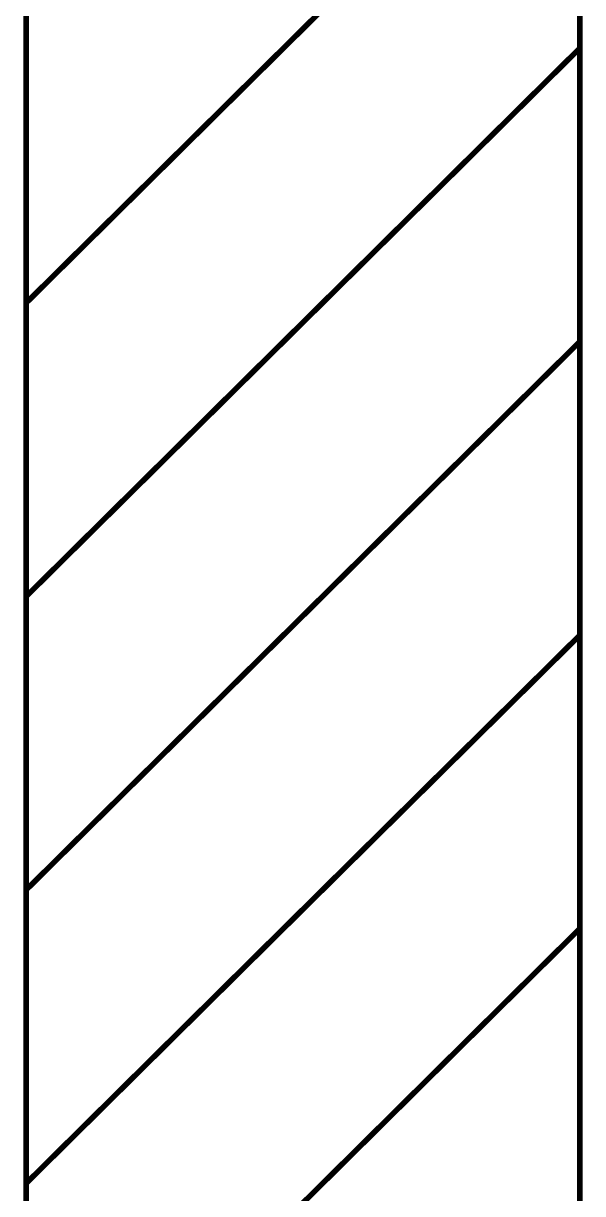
# Model space of a CAD drawing. Extents: x 219 to 1226, y 175 to 465.
# Drawn here: x 957.35 to 961.63, y 295.23 to 304.19 of the extents above; entities that cross this region are included whole.
import ezdxf

# ---------------------------------------------------------------- set-up
doc = ezdxf.new("R2010")
doc.units = 0
doc.header["$MEASUREMENT"] = 0
doc.layers.add('C00-00-00-BLACK', color=7, linetype='Continuous')

msp = doc.modelspace()

# ---------------------------------------------------------------- linework, layer by layer
at = {"layer": 'C00-00-00-BLACK', "const_width": 0.0423}
for points in [[(961.6104, 255.1285), (961.6104, 322.7792)], [(957.3694, 259.3671), (957.3694, 318.5832)], [(957.3694, 302.0522), (961.6104, 306.2482)], [(957.3694, 299.8052), (961.6104, 304.0022)], [(957.3694, 297.5592), (961.6104, 301.7562)], [(957.3694, 295.3132), (961.6104, 299.5092)], [(957.3694, 293.0642), (961.6104, 297.2632)]]:
    msp.add_lwpolyline(points, dxfattribs=at)

doc.saveas('drawing.dxf')
